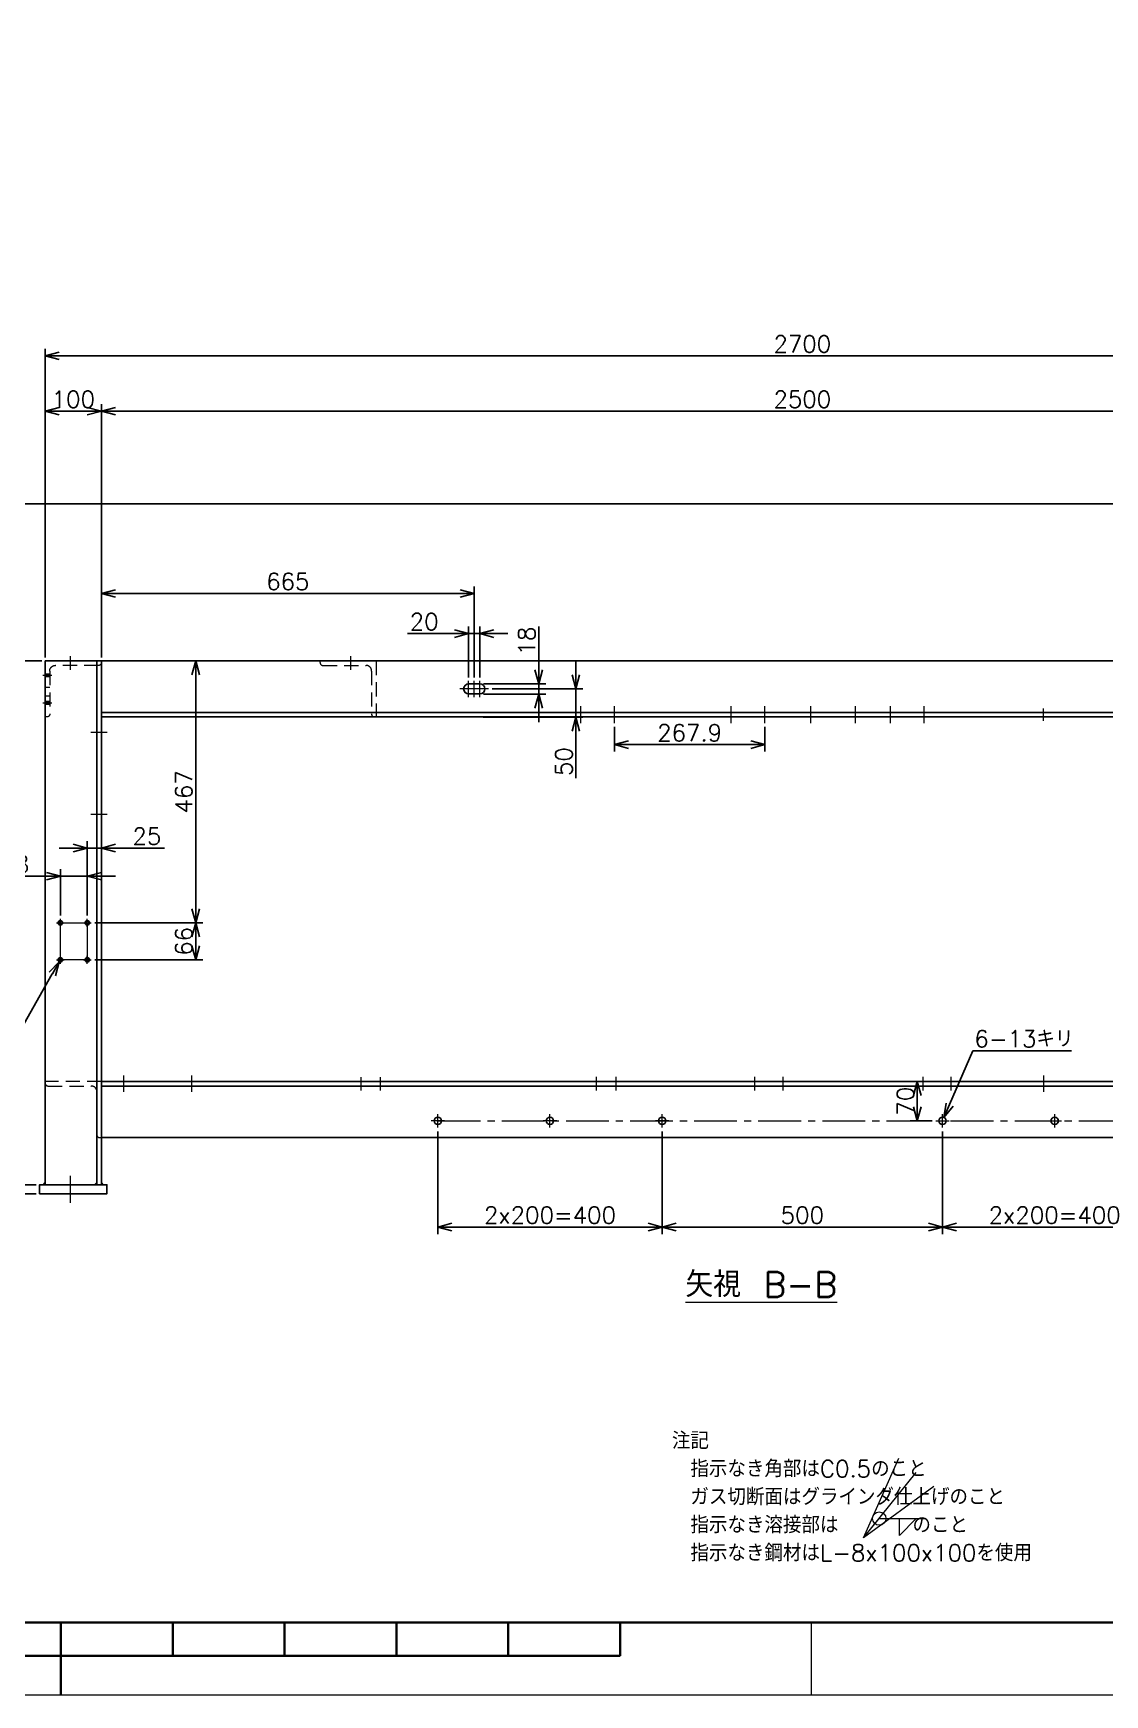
# Model space of a CAD drawing. Header units: millimetres. Extents: x 0 to 17034, y -48 to 5829.
# Drawn here: x 12973 to 14884, y 0 to 2963 of the extents above; entities that cross this region are included whole.
import ezdxf
from ezdxf.enums import TextEntityAlignment as Align

# ---------------------------------------------------------------- set-up
doc = ezdxf.new("R2010")
doc.units = ezdxf.units.MM
doc.header["$LTSCALE"] = 4
doc.header["$PDMODE"] = 99
doc.header["$PDSIZE"] = 1
doc.linetypes.add('CENTER2', pattern=[28.575, 19.05, -3.175, 3.175, -3.175])
doc.linetypes.add('HIDDEN', pattern=[9.525, 6.35, -3.175])
for name, color, linetype, lineweight in [('04_HIDDEN', 2, 'HIDDEN', 13), ('05_CENTER', 4, 'CENTER2', 13), ('07_TEXT', 3, 'Continuous', 13), ('08_DIM', 3, 'Continuous', 13), ('90_FRAME', 5, 'Continuous', 35)]:
    doc.layers.add(name, color=color, linetype=linetype, lineweight=lineweight)
doc.layers.add('10_DRAFT', color=8, linetype='Continuous', lineweight=0, plot=False)
doc.layers.add('91_BLANK', color=5, linetype='Continuous', lineweight=0, plot=False)
doc.styles.add('KSS_TXT', font='txt.shx', dxfattribs={"bigfont": 'extfont2.shx'})
doc.styles.get("Standard").update_dxf_attribs({"font": 'txt.shx', "bigfont": 'extfont2.shx'})
doc.dimstyles.new('KSS_DIM', dxfattribs={"dimscale": 10, "dimtxt": 3, "dimasz": 2.5, "dimexe": 1.25, "dimexo": 0.625, "dimtad": 1, "dimdsep": 46, "dimtxsty": 'KSS_TXT', "dimblk": 'OPEN30', "dimcen": 0, "dimazin": 2, "dimtfac": 0.75, "dimtmove": 0, "dimatfit": 3, "dimldrblk": 'OPEN30', "dimfxl": 1.25, "dimtolj": 1, "dimarcsym": 0})
doc.dimstyles.new('KSS_DIM$3', dxfattribs={"dimscale": 10, "dimtxt": 3, "dimasz": 2.5, "dimexe": 1.25, "dimexo": 0.625, "dimtad": 1, "dimtih": 1, "dimtoh": 1, "dimdsep": 46, "dimtxsty": 'KSS_TXT', "dimblk": 'OPEN30', "dimcen": 0, "dimazin": 2, "dimtfac": 0.75, "dimtofl": 0, "dimtmove": 0, "dimatfit": 3, "dimldrblk": 'OPEN30', "dimfxl": 1.25, "dimtolj": 1, "dimarcsym": 0})

# ---------------------------------------------------------------- blocks, each defined once
blk = doc.blocks.new('Weld-line')
blk.add_line((0, 0), (1, 0))
blk = doc.blocks.new('Weld10-s5')
blk.add_circle((0, 0), 2)
blk = doc.blocks.new('Weld10-a1')
for p, q in [((5, 0), (0, 5)), ((0, 5), (0, 0)), ((0, 0), (5, 0))]:
    blk.add_line(p, q)
at = {"width": 0.9}
blk.add_attdef('S', text='', height=2.8, dxfattribs=at).set_placement((-2, 1), align=Align.RIGHT)
blk.add_attdef('L', (8, 1), '', height=2.8, dxfattribs=at)
blk = doc.blocks.new('_Open30')
at = {"color": 0, "linetype": 'ByBlock', "lineweight": -2}
for p, q in [((-1, 0.268), (0, 0)), ((0, 0), (-1, -0.268)), ((0, 0), (-1, 0))]:
    blk.add_line(p, q, dxfattribs=at)
blk = doc.blocks.new('M8Tz_1')
at = {"color": 0}
for radius in [4, 3.25]:
    blk.add_circle((0, 0), radius, dxfattribs=at)
at = {"layer": '05_CENTER'}
for p, q in [((6.9, 0), (-6.9, 0)), ((0, -6.9), (0, 6.9))]:
    blk.add_line(p, q, dxfattribs=at)
blk = doc.blocks.new('A$C448B04A9_1')
at = {"color": 0}
for p, q in [((3, 100), (0, 100)), ((0, 0), (0, 100)), ((8, 18), (8, 95)), ((0, 0), (100, 0)), ((95, 8), (18, 8)), ((100, 3), (100, 0))]:
    blk.add_line(p, q, dxfattribs=at)
for centre, radius, start, end in [((3, 95), 5, 0, 90), ((18, 18), 10, 180, 270), ((95, 3), 5, 0, 90)]:
    blk.add_arc(centre, radius, start, end, dxfattribs=at)
blk = doc.blocks.new('*D140')
at = {"layer": '08_DIM', "color": 0, "lineweight": -2, "transparency": 16777216}
for p, q in [((15588.1, 2123.4), (12672.6, 2123.4)), ((12685.1, 2098.4), (12685.1, 1868.4)), ((12988.1, 1843.4), (12672.6, 1843.4))]:
    blk.add_line(p, q, dxfattribs=at)
at = {"layer": 'Defpoints', "color": 0, "transparency": 16777216}
for p in [(15594.4, 2123.4), (12685.1, 1843.4), (12994.4, 1843.4)]:
    blk.add_point(p, dxfattribs=at)
at = {"layer": '08_DIM', "color": 0, "lineweight": -2, "transparency": 16777216, "xscale": 25, "yscale": 25, "zscale": 25}
for p, rotation in [((12685.1, 2123.4), 90), ((12685.1, 1843.4), 270)]:
    blk.add_blockref('_Open30', p, dxfattribs=dict(at, rotation=rotation))
at = {"layer": '08_DIM', "color": 0, "transparency": 16777216, "insert": (12663.9, 1983.4), "char_height": 30, "attachment_point": 5, "rotation": 90, "style": 'KSS_TXT'}
blk.add_mtext('\\A1;280', dxfattribs=at)
blk = doc.blocks.new('*D143')
at = {"layer": '08_DIM', "color": 0, "lineweight": -2, "transparency": 16777216}
for p, q in [((13094.4, 1849.7), (13094.4, 2301.1)), ((15569.4, 2288.6), (13119.4, 2288.6)), ((15594.4, 2129.7), (15594.4, 2301.1))]:
    blk.add_line(p, q, dxfattribs=at)
at = {"layer": 'Defpoints', "color": 0, "transparency": 16777216}
for p in [(13094.4, 2288.6), (15594.4, 2123.4), (13094.4, 1843.4)]:
    blk.add_point(p, dxfattribs=at)
at = {"layer": '08_DIM', "color": 0, "lineweight": -2, "transparency": 16777216, "xscale": 25, "yscale": 25, "zscale": 25, "rotation": 180}
blk.add_blockref('_Open30', (13094.4, 2288.6), dxfattribs=at)
at = {"layer": '08_DIM', "color": 0, "lineweight": -2, "transparency": 16777216, "xscale": 25, "yscale": 25, "zscale": 25}
blk.add_blockref('_Open30', (15594.4, 2288.6), dxfattribs=at)
at = {"layer": '08_DIM', "color": 0, "transparency": 16777216, "insert": (14344.4, 2309.9), "char_height": 30, "attachment_point": 5, "style": 'KSS_TXT'}
blk.add_mtext('\\A1;2500', dxfattribs=at)
blk = doc.blocks.new('*D144')
at = {"layer": '08_DIM', "color": 0, "lineweight": -2, "transparency": 16777216}
for p, q in [((12994.4, 1849.7), (12994.4, 2399.8)), ((15694.4, 2119.7), (15694.4, 2399.8)), ((15669.4, 2387.3), (13019.4, 2387.3))]:
    blk.add_line(p, q, dxfattribs=at)
at = {"layer": 'Defpoints', "color": 0, "transparency": 16777216}
for p in [(12994.4, 2387.3), (15694.4, 2113.4), (12994.4, 1843.4)]:
    blk.add_point(p, dxfattribs=at)
at = {"layer": '08_DIM', "color": 0, "lineweight": -2, "transparency": 16777216, "xscale": 25, "yscale": 25, "zscale": 25, "rotation": 180}
blk.add_blockref('_Open30', (12994.4, 2387.3), dxfattribs=at)
at = {"layer": '08_DIM', "color": 0, "lineweight": -2, "transparency": 16777216, "xscale": 25, "yscale": 25, "zscale": 25}
blk.add_blockref('_Open30', (15694.4, 2387.3), dxfattribs=at)
at = {"layer": '08_DIM', "color": 0, "transparency": 16777216, "insert": (14344.4, 2408.5), "char_height": 30, "attachment_point": 5, "style": 'KSS_TXT'}
blk.add_mtext('\\A1;2700', dxfattribs=at)
blk = doc.blocks.new('*D145')
at = {"layer": '08_DIM', "color": 0, "lineweight": -2, "transparency": 16777216}
for p, q in [((12994.4, 1849.7), (12994.4, 2301.1)), ((13069.4, 2288.6), (13019.4, 2288.6)), ((13094.4, 1849.7), (13094.4, 2301.1))]:
    blk.add_line(p, q, dxfattribs=at)
at = {"layer": 'Defpoints', "color": 0, "transparency": 16777216}
for p in [(12994.4, 2288.6), (12994.4, 1843.4), (13094.4, 1843.4)]:
    blk.add_point(p, dxfattribs=at)
at = {"layer": '08_DIM', "color": 0, "lineweight": -2, "transparency": 16777216, "xscale": 25, "yscale": 25, "zscale": 25, "rotation": 180}
blk.add_blockref('_Open30', (12994.4, 2288.6), dxfattribs=at)
at = {"layer": '08_DIM', "color": 0, "lineweight": -2, "transparency": 16777216, "xscale": 25, "yscale": 25, "zscale": 25}
blk.add_blockref('_Open30', (13094.4, 2288.6), dxfattribs=at)
at = {"layer": '08_DIM', "color": 0, "transparency": 16777216, "insert": (13044.4, 2309.9), "char_height": 30, "attachment_point": 5, "style": 'KSS_TXT'}
blk.add_mtext('\\A1;100', dxfattribs=at)
blk = doc.blocks.new('*D146')
at = {"layer": '08_DIM', "color": 0, "lineweight": -2, "transparency": 16777216}
for p, q in [((12988.1, 1843.4), (12774, 1843.4)), ((12786.5, 1818.4), (12786.5, 934.4)), ((12978.1, 909.4), (12774, 909.4))]:
    blk.add_line(p, q, dxfattribs=at)
at = {"layer": 'Defpoints', "color": 0, "transparency": 16777216}
for p in [(12994.4, 1843.4), (12786.5, 909.4), (12984.4, 909.4)]:
    blk.add_point(p, dxfattribs=at)
at = {"layer": '08_DIM', "color": 0, "lineweight": -2, "transparency": 16777216, "xscale": 25, "yscale": 25, "zscale": 25}
for p, rotation in [((12786.5, 1843.4), 90), ((12786.5, 909.4), 270)]:
    blk.add_blockref('_Open30', p, dxfattribs=dict(at, rotation=rotation))
at = {"layer": '08_DIM', "color": 0, "transparency": 16777216, "insert": (12765.3, 1376.4), "char_height": 30, "attachment_point": 5, "rotation": 90, "style": 'KSS_TXT'}
blk.add_mtext('\\A1;934', dxfattribs=at)
blk = doc.blocks.new('*D147')
at = {"layer": '08_DIM', "color": 0, "lineweight": -2, "transparency": 16777216}
for p, q in [((12988.1, 1843.4), (12672.6, 1843.4)), ((12685.1, 1818.4), (12685.1, 918.4)), ((12978.1, 893.4), (12672.6, 893.4))]:
    blk.add_line(p, q, dxfattribs=at)
at = {"layer": 'Defpoints', "color": 0, "transparency": 16777216}
for p in [(12994.4, 1843.4), (12685.1, 893.4), (12984.4, 893.4)]:
    blk.add_point(p, dxfattribs=at)
at = {"layer": '08_DIM', "color": 0, "lineweight": -2, "transparency": 16777216, "xscale": 25, "yscale": 25, "zscale": 25}
for p, rotation in [((12685.1, 1843.4), 90), ((12685.1, 893.4), 270)]:
    blk.add_blockref('_Open30', p, dxfattribs=dict(at, rotation=rotation))
at = {"layer": '08_DIM', "color": 0, "transparency": 16777216, "insert": (12663.9, 1368.4), "char_height": 30, "attachment_point": 5, "rotation": 90, "style": 'KSS_TXT'}
blk.add_mtext('\\A1;950', dxfattribs=at)
blk = doc.blocks.new('*D148')
at = {"layer": '08_DIM', "color": 0, "lineweight": -2, "transparency": 16777216}
for p, q in [((12786.5, 934.4), (12786.5, 959.4)), ((12978.1, 909.4), (12774, 909.4)), ((12978.1, 893.4), (12774, 893.4)), ((12786.5, 909.4), (12786.5, 893.4)), ((12786.5, 868.4), (12786.5, 790.9))]:
    blk.add_line(p, q, dxfattribs=at)
at = {"layer": 'Defpoints', "color": 0, "transparency": 16777216}
for p in [(12786.5, 893.4), (12984.4, 909.4), (12984.4, 893.4)]:
    blk.add_point(p, dxfattribs=at)
at = {"layer": '08_DIM', "color": 0, "lineweight": -2, "transparency": 16777216, "xscale": 25, "yscale": 25, "zscale": 25}
for p, rotation in [((12786.5, 909.4), 270), ((12786.5, 893.4), 90)]:
    blk.add_blockref('_Open30', p, dxfattribs=dict(at, rotation=rotation))
at = {"layer": '08_DIM', "color": 0, "transparency": 16777216, "insert": (12765.3, 817.2), "char_height": 30, "attachment_point": 5, "rotation": 90, "style": 'KSS_TXT'}
blk.add_mtext('\\A1;16', dxfattribs=at)
blk = doc.blocks.new('*D149')
at = {"layer": '08_DIM', "color": 0, "lineweight": -2, "transparency": 16777216}
for p, q in [((13069.4, 1389.6), (13069.4, 1522.2)), ((13094.4, 1389.6), (13094.4, 1522.2)), ((13044.4, 1509.7), (13019.4, 1509.7)), ((13069.4, 1509.7), (13094.4, 1509.7)), ((13119.4, 1509.7), (13206.9, 1509.7))]:
    blk.add_line(p, q, dxfattribs=at)
at = {"layer": 'Defpoints', "color": 0, "transparency": 16777216}
for p in [(13094.4, 1509.7), (13069.4, 1383.4), (13094.4, 1383.4)]:
    blk.add_point(p, dxfattribs=at)
at = {"layer": '08_DIM', "color": 0, "lineweight": -2, "transparency": 16777216, "xscale": 25, "yscale": 25, "zscale": 25}
blk.add_blockref('_Open30', (13069.4, 1509.7), dxfattribs=at)
at = {"layer": '08_DIM', "color": 0, "lineweight": -2, "transparency": 16777216, "xscale": 25, "yscale": 25, "zscale": 25, "rotation": 180}
blk.add_blockref('_Open30', (13094.4, 1509.7), dxfattribs=at)
at = {"layer": '08_DIM', "color": 0, "transparency": 16777216, "insert": (13175.6, 1530.9), "char_height": 30, "attachment_point": 5, "style": 'KSS_TXT'}
blk.add_mtext('\\A1;25', dxfattribs=at)
blk = doc.blocks.new('*D150')
at = {"layer": '08_DIM', "color": 0, "lineweight": -2, "transparency": 16777216}
for p, q in [((12996.4, 1459.7), (12908.9, 1459.7)), ((13021.4, 1389.6), (13021.4, 1472.2)), ((13069.4, 1459.7), (13021.4, 1459.7)), ((13069.4, 1389.6), (13069.4, 1472.2)), ((13094.4, 1459.7), (13119.4, 1459.7))]:
    blk.add_line(p, q, dxfattribs=at)
at = {"layer": 'Defpoints', "color": 0, "transparency": 16777216}
for p in [(13021.4, 1459.7), (13021.4, 1383.4), (13069.4, 1383.4)]:
    blk.add_point(p, dxfattribs=at)
at = {"layer": '08_DIM', "color": 0, "lineweight": -2, "transparency": 16777216, "xscale": 25, "yscale": 25, "zscale": 25}
blk.add_blockref('_Open30', (13021.4, 1459.7), dxfattribs=at)
at = {"layer": '08_DIM', "color": 0, "lineweight": -2, "transparency": 16777216, "xscale": 25, "yscale": 25, "zscale": 25, "rotation": 180}
blk.add_blockref('_Open30', (13069.4, 1459.7), dxfattribs=at)
at = {"layer": '08_DIM', "color": 0, "transparency": 16777216, "insert": (12940.1, 1481), "char_height": 30, "attachment_point": 5, "style": 'KSS_TXT'}
blk.add_mtext('\\A1;48', dxfattribs=at)
blk = doc.blocks.new('*D151')
at = {"layer": '08_DIM', "color": 0, "lineweight": -2, "transparency": 16777216}
for p, q in [((13082.6, 1376.4), (13275.1, 1376.4)), ((13262.6, 1351.4), (13262.6, 1335.4)), ((13082.6, 1310.4), (13275.1, 1310.4))]:
    blk.add_line(p, q, dxfattribs=at)
at = {"layer": 'Defpoints', "color": 0, "transparency": 16777216}
for p in [(13076.3, 1376.4), (13076.3, 1310.4), (13262.6, 1310.4)]:
    blk.add_point(p, dxfattribs=at)
at = {"layer": '08_DIM', "color": 0, "lineweight": -2, "transparency": 16777216, "xscale": 25, "yscale": 25, "zscale": 25}
for p, rotation in [((13262.6, 1376.4), 90), ((13262.6, 1310.4), 270)]:
    blk.add_blockref('_Open30', p, dxfattribs=dict(at, rotation=rotation))
at = {"layer": '08_DIM', "color": 0, "transparency": 16777216, "insert": (13241.4, 1343.4), "char_height": 30, "attachment_point": 5, "rotation": 90, "style": 'KSS_TXT'}
blk.add_mtext('\\A1;66', dxfattribs=at)
blk = doc.blocks.new('*D152')
at = {"layer": '08_DIM', "color": 0, "lineweight": -2, "transparency": 16777216}
for p, q in [((13100.6, 1843.4), (13275.1, 1843.4)), ((13262.6, 1401.4), (13262.6, 1818.4)), ((13082.6, 1376.4), (13275.1, 1376.4))]:
    blk.add_line(p, q, dxfattribs=at)
at = {"layer": 'Defpoints', "color": 0, "transparency": 16777216}
for p in [(13094.4, 1843.4), (13262.6, 1843.4), (13076.3, 1376.4)]:
    blk.add_point(p, dxfattribs=at)
at = {"layer": '08_DIM', "color": 0, "lineweight": -2, "transparency": 16777216, "xscale": 25, "yscale": 25, "zscale": 25}
for p, rotation in [((13262.6, 1843.4), 90), ((13262.6, 1376.4), 270)]:
    blk.add_blockref('_Open30', p, dxfattribs=dict(at, rotation=rotation))
at = {"layer": '08_DIM', "color": 0, "transparency": 16777216, "insert": (13241.4, 1609.9), "char_height": 30, "attachment_point": 5, "rotation": 90, "style": 'KSS_TXT'}
blk.add_mtext('\\A1;467', dxfattribs=at)
blk = doc.blocks.new('*D153')
at = {"layer": '08_DIM', "color": 0, "lineweight": -2, "transparency": 16777216}
for p, q in [((12956.3, 1196), (13007, 1285.2)), ((12840.1, 1196), (12956.3, 1196))]:
    blk.add_line(p, q, dxfattribs=at)
at = {"layer": 'Defpoints', "color": 0, "transparency": 16777216}
for p in [(13019.4, 1307), (13023.4, 1313.9)]:
    blk.add_point(p, dxfattribs=at)
at = {"layer": '08_DIM', "color": 0, "lineweight": -2, "transparency": 16777216, "xscale": 25, "yscale": 25, "zscale": 25, "rotation": 60.37559558831968}
blk.add_blockref('_Open30', (13019.4, 1307), dxfattribs=at)
at = {"layer": '08_DIM', "color": 0, "transparency": 16777216, "insert": (12895.1, 1217.2), "char_height": 30, "attachment_point": 5, "style": 'KSS_TXT'}
blk.add_mtext('\\A1;4-M8', dxfattribs=at)
blk = doc.blocks.new('*D162')
at = {"layer": '08_DIM', "color": 0, "lineweight": -2, "transparency": 16777216}
for p, q in [((13749.4, 1814.1), (13749.4, 1904.6)), ((13769.4, 1814.1), (13769.4, 1904.6)), ((13724.4, 1892.1), (13640.6, 1892.1)), ((13769.4, 1892.1), (13749.4, 1892.1)), ((13794.4, 1892.1), (13819.4, 1892.1))]:
    blk.add_line(p, q, dxfattribs=at)
at = {"layer": 'Defpoints', "color": 0, "transparency": 16777216}
for p in [(13749.4, 1892.1), (13749.4, 1807.8), (13769.4, 1807.8)]:
    blk.add_point(p, dxfattribs=at)
at = {"layer": '08_DIM', "color": 0, "lineweight": -2, "transparency": 16777216, "xscale": 25, "yscale": 25, "zscale": 25}
blk.add_blockref('_Open30', (13749.4, 1892.1), dxfattribs=at)
at = {"layer": '08_DIM', "color": 0, "lineweight": -2, "transparency": 16777216, "xscale": 25, "yscale": 25, "zscale": 25, "rotation": 180}
blk.add_blockref('_Open30', (13769.4, 1892.1), dxfattribs=at)
at = {"layer": '08_DIM', "color": 0, "transparency": 16777216, "insert": (13670, 1913.3), "char_height": 30, "attachment_point": 5, "style": 'KSS_TXT'}
blk.add_mtext('\\A1;20', dxfattribs=at)
blk = doc.blocks.new('*D163')
at = {"layer": '08_DIM', "color": 0, "lineweight": -2, "transparency": 16777216}
for p, q in [((13940.5, 1818.4), (13940.5, 1843.4)), ((13791.2, 1793.4), (13953, 1793.4)), ((13940.5, 1793.4), (13940.5, 1743.4)), ((13775, 1743.4), (13953, 1743.4)), ((13940.5, 1718.4), (13940.5, 1634.5))]:
    blk.add_line(p, q, dxfattribs=at)
at = {"layer": 'Defpoints', "color": 0, "transparency": 16777216}
for p in [(13785, 1793.4), (13768.7, 1743.4), (13940.5, 1743.4)]:
    blk.add_point(p, dxfattribs=at)
at = {"layer": '08_DIM', "color": 0, "lineweight": -2, "transparency": 16777216, "xscale": 25, "yscale": 25, "zscale": 25}
for p, rotation in [((13940.5, 1793.4), 270), ((13940.5, 1743.4), 90)]:
    blk.add_blockref('_Open30', p, dxfattribs=dict(at, rotation=rotation))
at = {"layer": '08_DIM', "color": 0, "transparency": 16777216, "insert": (13919.3, 1663.9), "char_height": 30, "attachment_point": 5, "rotation": 90, "style": 'KSS_TXT'}
blk.add_mtext('\\A1;50', dxfattribs=at)
blk = doc.blocks.new('*D164')
at = {"layer": '08_DIM', "color": 0, "lineweight": -2, "transparency": 16777216}
for p, q in [((13874.3, 1827.4), (13874.3, 1904.9)), ((13775.6, 1802.4), (13886.8, 1802.4)), ((13775.6, 1784.4), (13886.8, 1784.4)), ((13874.3, 1784.4), (13874.3, 1802.4)), ((13874.3, 1759.4), (13874.3, 1734.4))]:
    blk.add_line(p, q, dxfattribs=at)
at = {"layer": 'Defpoints', "color": 0, "transparency": 16777216}
for p in [(13769.4, 1802.4), (13769.4, 1784.4), (13874.3, 1802.4)]:
    blk.add_point(p, dxfattribs=at)
at = {"layer": '08_DIM', "color": 0, "lineweight": -2, "transparency": 16777216, "xscale": 25, "yscale": 25, "zscale": 25}
for p, rotation in [((13874.3, 1802.4), 270), ((13874.3, 1784.4), 90)]:
    blk.add_blockref('_Open30', p, dxfattribs=dict(at, rotation=rotation))
at = {"layer": '08_DIM', "color": 0, "transparency": 16777216, "insert": (13853.1, 1878.7), "char_height": 30, "attachment_point": 5, "rotation": 90, "style": 'KSS_TXT'}
blk.add_mtext('\\A1;18', dxfattribs=at)
blk = doc.blocks.new('*D165')
at = {"layer": '08_DIM', "color": 0, "lineweight": -2, "transparency": 16777216}
for p, q in [((13094.4, 1849.7), (13094.4, 1976.2)), ((13734.4, 1963.7), (13119.4, 1963.7)), ((13759.4, 1814.1), (13759.4, 1976.2))]:
    blk.add_line(p, q, dxfattribs=at)
at = {"layer": 'Defpoints', "color": 0, "transparency": 16777216}
for p in [(13094.4, 1963.7), (13094.4, 1843.4), (13759.4, 1807.8)]:
    blk.add_point(p, dxfattribs=at)
at = {"layer": '08_DIM', "color": 0, "lineweight": -2, "transparency": 16777216, "xscale": 25, "yscale": 25, "zscale": 25, "rotation": 180}
blk.add_blockref('_Open30', (13094.4, 1963.7), dxfattribs=at)
at = {"layer": '08_DIM', "color": 0, "lineweight": -2, "transparency": 16777216, "xscale": 25, "yscale": 25, "zscale": 25}
blk.add_blockref('_Open30', (13759.4, 1963.7), dxfattribs=at)
at = {"layer": '08_DIM', "color": 0, "transparency": 16777216, "insert": (13426.9, 1985), "char_height": 30, "attachment_point": 5, "style": 'KSS_TXT'}
blk.add_mtext('\\A1;665', dxfattribs=at)
blk = doc.blocks.new('*D166')
at = {"layer": '10_DRAFT', "color": 0, "lineweight": -2, "transparency": 16777216}
for p, q in [((14009.5, 1725.9), (14009.5, 1681.6)), ((14277.4, 1725.9), (14277.4, 1681.6)), ((14034.5, 1694.1), (14252.4, 1694.1))]:
    blk.add_line(p, q, dxfattribs=at)
at = {"layer": 'Defpoints', "color": 0, "transparency": 16777216}
for p in [(14009.5, 1732.2), (14277.4, 1732.2), (14277.4, 1694.1)]:
    blk.add_point(p, dxfattribs=at)
at = {"layer": '10_DRAFT', "color": 0, "lineweight": -2, "transparency": 16777216, "xscale": 25, "yscale": 25, "zscale": 25, "rotation": 180}
blk.add_blockref('_Open30', (14009.5, 1694.1), dxfattribs=at)
at = {"layer": '10_DRAFT', "color": 0, "lineweight": -2, "transparency": 16777216, "xscale": 25, "yscale": 25, "zscale": 25}
blk.add_blockref('_Open30', (14277.4, 1694.1), dxfattribs=at)
at = {"layer": '10_DRAFT', "color": 0, "transparency": 16777216, "insert": (14143.4, 1715.3), "char_height": 30, "attachment_point": 5, "style": 'KSS_TXT'}
blk.add_mtext('\\A1;267.9', dxfattribs=at)
blk = doc.blocks.new('A$C448B04A9_1_1_1')
at = {"color": 0}
for p, q in [((3, 100), (0, 100)), ((0, 0), (0, 100)), ((8, 18), (8, 95)), ((0, 0), (100, 0)), ((95, 8), (18, 8)), ((100, 3), (100, 0))]:
    blk.add_line(p, q, dxfattribs=at)
for centre, radius, start, end in [((3, 95), 5, 0, 90), ((18, 18), 10, 180, 270), ((95, 3), 5, 0, 90)]:
    blk.add_arc(centre, radius, start, end, dxfattribs=at)
blk = doc.blocks.new('*D188')
at = {"layer": '08_DIM', "color": 0, "lineweight": -2, "transparency": 16777216}
for p, q in [((14557.5, 1093.4), (14536.9, 1093.4)), ((14549.4, 1048.4), (14549.4, 1068.4)), ((14576.1, 1023.4), (14536.9, 1023.4))]:
    blk.add_line(p, q, dxfattribs=at)
at = {"layer": 'Defpoints', "color": 0, "transparency": 16777216}
for p in [(14549.4, 1093.4), (14563.7, 1093.4), (14582.4, 1023.4)]:
    blk.add_point(p, dxfattribs=at)
at = {"layer": '08_DIM', "color": 0, "lineweight": -2, "transparency": 16777216, "xscale": 25, "yscale": 25, "zscale": 25}
for p, rotation in [((14549.4, 1093.4), 90), ((14549.4, 1023.4), 270)]:
    blk.add_blockref('_Open30', p, dxfattribs=dict(at, rotation=rotation))
at = {"layer": '08_DIM', "color": 0, "transparency": 16777216, "insert": (14528.2, 1058.4), "char_height": 30, "attachment_point": 5, "rotation": 90, "style": 'KSS_TXT'}
blk.add_mtext('\\A1;70', dxfattribs=at)
blk = doc.blocks.new('*D189')
at = {"layer": '08_DIM', "color": 0, "lineweight": -2, "transparency": 16777216}
for p, q in [((13694.4, 1004.3), (13694.4, 821.4)), ((14094.4, 1004.3), (14094.4, 821.4)), ((13719.4, 833.9), (14069.4, 833.9))]:
    blk.add_line(p, q, dxfattribs=at)
at = {"layer": 'Defpoints', "color": 0, "transparency": 16777216}
for p in [(13694.4, 1010.5), (14094.4, 1010.5), (14094.4, 833.9)]:
    blk.add_point(p, dxfattribs=at)
at = {"layer": '08_DIM', "color": 0, "lineweight": -2, "transparency": 16777216, "xscale": 25, "yscale": 25, "zscale": 25, "rotation": 180}
blk.add_blockref('_Open30', (13694.4, 833.9), dxfattribs=at)
at = {"layer": '08_DIM', "color": 0, "lineweight": -2, "transparency": 16777216, "xscale": 25, "yscale": 25, "zscale": 25}
blk.add_blockref('_Open30', (14094.4, 833.9), dxfattribs=at)
at = {"layer": '08_DIM', "color": 0, "transparency": 16777216, "insert": (13894.4, 855.1), "char_height": 30, "attachment_point": 5, "style": 'KSS_TXT'}
blk.add_mtext('\\A1;2x200=400', dxfattribs=at)
blk = doc.blocks.new('*D190')
at = {"layer": '08_DIM', "color": 0, "lineweight": -2, "transparency": 16777216}
for p, q in [((14094.4, 1004.3), (14094.4, 821.4)), ((14594.4, 1004.3), (14594.4, 821.4)), ((14119.4, 833.9), (14569.4, 833.9))]:
    blk.add_line(p, q, dxfattribs=at)
at = {"layer": 'Defpoints', "color": 0, "transparency": 16777216}
for p in [(14094.4, 1010.5), (14594.4, 1010.5), (14594.4, 833.9)]:
    blk.add_point(p, dxfattribs=at)
at = {"layer": '08_DIM', "color": 0, "lineweight": -2, "transparency": 16777216, "xscale": 25, "yscale": 25, "zscale": 25, "rotation": 180}
blk.add_blockref('_Open30', (14094.4, 833.9), dxfattribs=at)
at = {"layer": '08_DIM', "color": 0, "lineweight": -2, "transparency": 16777216, "xscale": 25, "yscale": 25, "zscale": 25}
blk.add_blockref('_Open30', (14594.4, 833.9), dxfattribs=at)
at = {"layer": '08_DIM', "color": 0, "transparency": 16777216, "insert": (14344.4, 855.1), "char_height": 30, "attachment_point": 5, "style": 'KSS_TXT'}
blk.add_mtext('\\A1;500', dxfattribs=at)
blk = doc.blocks.new('*D191')
at = {"layer": '08_DIM', "color": 0, "lineweight": -2, "transparency": 16777216}
for p, q in [((14594.4, 1004.3), (14594.4, 821.4)), ((14994.4, 1004.3), (14994.4, 821.4)), ((14619.4, 833.9), (14969.4, 833.9))]:
    blk.add_line(p, q, dxfattribs=at)
at = {"layer": 'Defpoints', "color": 0, "transparency": 16777216}
for p in [(14594.4, 1010.5), (14994.4, 1010.5), (14994.4, 833.9)]:
    blk.add_point(p, dxfattribs=at)
at = {"layer": '08_DIM', "color": 0, "lineweight": -2, "transparency": 16777216, "xscale": 25, "yscale": 25, "zscale": 25, "rotation": 180}
blk.add_blockref('_Open30', (14594.4, 833.9), dxfattribs=at)
at = {"layer": '08_DIM', "color": 0, "lineweight": -2, "transparency": 16777216, "xscale": 25, "yscale": 25, "zscale": 25}
blk.add_blockref('_Open30', (14994.4, 833.9), dxfattribs=at)
at = {"layer": '08_DIM', "color": 0, "transparency": 16777216, "insert": (14794.4, 855.1), "char_height": 30, "attachment_point": 5, "style": 'KSS_TXT'}
blk.add_mtext('\\A1;2x200=400', dxfattribs=at)
blk = doc.blocks.new('*D192')
at = {"layer": '08_DIM', "color": 0, "lineweight": -2, "transparency": 16777216}
for p, q in [((14648.7, 1148.3), (14606.9, 1052.3)), ((14824.1, 1148.3), (14648.7, 1148.3))]:
    blk.add_line(p, q, dxfattribs=at)
at = {"layer": 'Defpoints', "color": 0, "transparency": 16777216}
for p in [(14591.8, 1017.5), (14597, 1029.4)]:
    blk.add_point(p, dxfattribs=at)
at = {"layer": '08_DIM', "color": 0, "lineweight": -2, "transparency": 16777216, "xscale": 25, "yscale": 25, "zscale": 25, "rotation": 246.5067509519402}
blk.add_blockref('_Open30', (14597, 1029.4), dxfattribs=at)
at = {"layer": '08_DIM', "color": 0, "transparency": 16777216, "insert": (14739.5, 1169.6), "char_height": 30, "attachment_point": 5, "style": 'KSS_TXT'}
blk.add_mtext('\\A1;6-13キリ', dxfattribs=at)
blk = doc.blocks.new('Jis_w20130906110600')
blk.add_blockref('Weld10-s5', (0, 0))
at = {"xscale": -1, "rotation": 180}
blk.add_blockref('Weld10-a1', (6, 0), dxfattribs=at)
at = {"layer": '08_DIM', "xscale": 14, "yscale": 14, "zscale": 14}
blk.add_blockref('Weld-line', (0, 0), dxfattribs=at)
at = {"style": 'KSS_TXT', "flags": 1}
blk.add_attdef('JISINFO', (0, 0), '', height=3, dxfattribs=at)
at = {"layer": '08_DIM'}
blk.add_leader([(-4.63, -5.77), (0, 0)], dimstyle='KSS_DIM', dxfattribs=at)

msp = doc.modelspace()

# ---------------------------------------------------------------- linework, layer by layer
at = {"color": 0}
for p, q in [((13086.383, 1843.428), (13086.383, 909.428)), ((15594.383, 1751.428), (13094.383, 1751.428)), ((15594.383, 1085.428), (13094.383, 1085.428))]:
    msp.add_line(p, q, dxfattribs=at)
for points in [[(13094.383, 1843.428), (12994.383, 1843.428), (12994.383, 909.428), (13094.383, 909.428)], [(15594.383, 1843.428), (13094.383, 1843.428), (13094.383, 1743.428), (15594.383, 1743.428)], [(15594.383, 1093.428), (13094.383, 1093.428), (13094.383, 993.428), (15594.383, 993.428)], [(12984.383, 893.428), (13104.383, 893.428), (13104.383, 909.428), (12984.383, 909.428)]]:
    msp.add_lwpolyline(points, close=True, dxfattribs=at)
msp.add_lwpolyline([(13749.383, 1784.428), (13769.383, 1784.428, 1), (13769.383, 1802.428), (13749.383, 1802.428, 1)], format="xyb", close=True, dxfattribs=at)
for centre in [(13694.383, 1023.428), (13894.383, 1023.428), (14094.383, 1023.428), (14594.383, 1023.428), (14794.383, 1023.428)]:
    msp.add_circle(centre, 6.5, dxfattribs=at)
at = {"layer": '04_HIDDEN'}
for p, q in [((12994.383, 1820.428), (13002.383, 1820.428)), ((12994.383, 1819.928), (13002.383, 1819.928)), ((12994.383, 1815.928), (13002.383, 1815.928)), ((12994.383, 1815.428), (13002.383, 1815.428)), ((12994.383, 1796.428), (13002.383, 1796.428)), ((12994.383, 1771.428), (13002.383, 1771.428)), ((12994.383, 1770.928), (13002.383, 1770.928)), ((12994.383, 1766.928), (13002.383, 1766.928)), ((12994.383, 1766.428), (13002.383, 1766.428)), ((12994.383, 1766.428), (13002.383, 1766.428))]:
    msp.add_line(p, q, dxfattribs=at)
at = {"layer": '05_CENTER'}
for p, q in [((13039.383, 1827.213), (13039.383, 1851.664)), ((13539.383, 1827.213), (13539.383, 1851.664)), ((12990.307, 1817.928), (13006.35, 1817.928)), ((13749.383, 1779.049), (13749.383, 1807.808)), ((13759.383, 1779.049), (13759.383, 1807.808)), ((13769.383, 1779.049), (13769.383, 1807.808)), ((13784.972, 1793.428), (13733.794, 1793.428)), ((12990.307, 1768.928), (13006.35, 1768.928)), ((13949.483, 1732.151), (13949.483, 1762.55)), ((14009.483, 1732.151), (14009.483, 1762.55)), ((14217.383, 1732.151), (14217.383, 1762.55)), ((14277.383, 1732.151), (14277.383, 1762.55)), ((14359.383, 1732.151), (14359.383, 1762.55)), ((14439.383, 1732.151), (14439.383, 1762.55)), ((14501.383, 1732.151), (14501.383, 1762.55)), ((14561.383, 1732.151), (14561.383, 1762.55)), ((14774.383, 1736.38), (14774.383, 1758.469)), ((13075.421, 1716.428), (13105.036, 1716.428)), ((13075.421, 1570.428), (13105.036, 1570.428)), ((13133.883, 1104.39), (13133.883, 1074.775)), ((13254.883, 1104.39), (13254.883, 1074.775)), ((13556.881, 1101.492), (13556.881, 1077.299)), ((13591.881, 1101.494), (13591.881, 1077.301)), ((13976.881, 1101.522), (13976.881, 1077.329)), ((14011.881, 1101.524), (14011.881, 1077.331)), ((14259.382, 1101.525), (14259.382, 1077.332)), ((14309.382, 1101.525), (14309.382, 1077.332)), ((14559.382, 1101.525), (14559.382, 1077.332)), ((14609.382, 1101.525), (14609.382, 1077.332)), ((14774.383, 1104.39), (14774.383, 1074.775)), ((13706.415, 1023.428), (13682.35, 1023.428)), ((13694.383, 1011.396), (13694.383, 1035.461)), ((13694.383, 1023.428), (14994.383, 1023.428)), ((13906.415, 1023.428), (13882.35, 1023.428)), ((13894.383, 1011.396), (13894.383, 1035.461)), ((14106.415, 1023.428), (14082.35, 1023.428)), ((14094.383, 1011.396), (14094.383, 1035.461)), ((14582.35, 1023.428), (14606.415, 1023.428)), ((14594.383, 1011.396), (14594.383, 1035.461)), ((14782.35, 1023.428), (14806.415, 1023.428)), ((14794.383, 1011.396), (14794.383, 1035.461)), ((13039.383, 877.373), (13039.383, 925.022))]:
    msp.add_line(p, q, dxfattribs=at)
msp.add_lwpolyline([(13021.383, 1376.428), (13069.383, 1376.428), (13069.383, 1310.428), (13021.383, 1310.428)], close=True, dxfattribs=at)
at = {"layer": '08_DIM'}
for points in [[(12994.383, 909.428), (12990.383, 909.428), (12994.383, 913.428), (12994.383, 913.428)], [(13086.383, 909.428), (13082.383, 909.428), (13086.383, 913.428), (13086.383, 913.428)], [(13094.383, 909.428), (13098.383, 909.428), (13094.383, 913.428), (13094.383, 913.428)]]:
    msp.add_lwpolyline(points, close=True, dxfattribs=at)
at = {"layer": '10_DRAFT'}
msp.add_line((12994.383, 1781.428), (13002.383, 1781.428), dxfattribs=at)
at = {"layer": '90_FRAME'}
for p, q in [((13022.338, 0), (13022.338, 129.04)), ((13221.752, 69.215), (13221.752, 129.04)), ((13421.167, 69.215), (13421.167, 129.04)), ((13620.581, 69.215), (13620.581, 129.04)), ((13819.995, 69.215), (13819.995, 129.04)), ((14019.409, 69.215), (14019.409, 129.04)), ((12025.267, 69.215), (14019.409, 69.215))]:
    msp.add_line(p, q, dxfattribs=at)
at = {"layer": '90_FRAME', "color": 4, "lineweight": 13}
msp.add_line((14361.006, 0), (14361.006, 129.04), dxfattribs=at)
at = {"layer": '90_FRAME'}
msp.add_lwpolyline([(9140.373, 129.04), (16904.303, 129.04), (16904.303, 5679.579), (9140.373, 5679.579)], close=True, dxfattribs=at)
at = {"layer": '91_BLANK'}
msp.add_lwpolyline([(8751.914, 0), (17033.922, 0), (17033.922, 5829.198), (8751.914, 5829.198)], close=True, dxfattribs=at)

# ---------------------------------------------------------------- block references
at = {"extrusion": (0, 0, -1), "zscale": -1}
for p in [(-13021.383, 1376.428), (-13069.383, 1376.428), (-13021.383, 1310.428), (-13069.383, 1310.428)]:
    msp.add_blockref('M8Tz_1', p, dxfattribs=at)
at = {"layer": '04_HIDDEN', "extrusion": (0, 0, -1), "zscale": -1, "rotation": 180}
msp.add_blockref('A$C448B04A9_1', (-12994.383, 1843.428), dxfattribs=at)
at = {"layer": '04_HIDDEN', "rotation": 180}
for name, p in [('A$C448B04A9_1_1_1', (13584.383, 1843.428)), ('A$C448B04A9_1', (13094.383, 1093.428))]:
    msp.add_blockref(name, p, dxfattribs=at)
at = {"layer": '08_DIM', "xscale": 6, "yscale": 6, "zscale": 6}
msp.add_blockref('Jis_w20130906110600', (14481.493, 314.219), dxfattribs=at)

# ---------------------------------------------------------------- texts
at = {"layer": '07_TEXT', "ltscale": 2, "insert": (14111.808, 468.039), "char_height": 30, "attachment_point": 1}
msp.add_mtext_dynamic_manual_height_columns('注記\\P\u3000指示なき角部はC0.5のこと\\P\u3000ガス切断面はグラインダ仕上げのこと\\P\u3000指示なき溶接部は\u3000\u3000\u3000\u3000のこと\\P\u3000指示なき鋼材はL-8x100x100を使用', width=697.97445, gutter_width=15, heights=[0], dxfattribs=at)
at = {"layer": '08_DIM', "style": 'KSS_TXT'}
msp.add_text('%%u矢視 B-B', height=45, dxfattribs=at).set_placement((14135.995, 709.082))

# ---------------------------------------------------------------- dimensions: what is measured, and where the dimension line sits
at = {"layer": '08_DIM'}
for base, p1, p2, angle, picture, middle in [((12994.383, 2387.265), (15694.383, 2113.428), (12994.383, 1843.428), 180, '*D144', (14344.383, 2408.515)), ((12994.383, 2288.65), (13094.383, 1843.428), (12994.383, 1843.428), 180, '*D145', (13044.383, 2309.9)), ((13094.383, 2288.65), (15594.383, 2123.428), (13094.383, 1843.428), 180, '*D143', (14344.383, 2309.921)), ((12685.143, 1843.428), (15594.383, 2123.428), (12994.383, 1843.428), 90, '*D140', (12663.893, 1983.428)), ((13094.383, 1963.732), (13759.383, 1807.808), (13094.383, 1843.428), 180, '*D165', (13426.883, 1985.002)), ((13749.383, 1892.066), (13769.383, 1807.808), (13749.383, 1807.808), 180, '*D162', (13670.008, 1913.316)), ((13874.348, 1802.428), (13769.383, 1784.428), (13769.383, 1802.428), 90, '*D164', (13853.098, 1878.678)), ((12685.143, 893.428), (12994.383, 1843.428), (12984.383, 893.428), 90, '*D147', (12663.872, 1368.428)), ((12786.528, 909.428), (12994.383, 1843.428), (12984.383, 909.428), 90, '*D146', (12765.278, 1376.428)), ((13940.549, 1743.428), (13784.972, 1793.428), (13768.724, 1743.428), 90, '*D163', (13919.278, 1663.949)), ((12786.528, 893.428), (12984.383, 909.428), (12984.383, 893.428), 90, '*D148', (12765.278, 817.178))]:
    dim = msp.add_linear_dim(base=base, p1=p1, p2=p2, angle=angle, dimstyle='KSS_DIM', override={"dimarcsym": 1}, dxfattribs=at)
    dim.commit()
    dim.dimension.update_dxf_attribs({"geometry": picture, "text_midpoint": middle})
for base, p1, p2, angle, picture, middle in [((13262.611, 1843.428), (13076.306, 1376.428), (13094.383, 1843.428), 90, '*D152', (13241.361, 1609.928)), ((13094.383, 1509.671), (13069.383, 1383.352), (13094.383, 1383.352), 180, '*D149', (13175.633, 1530.942)), ((13021.383, 1459.707), (13069.383, 1383.352), (13021.383, 1383.352), 180, '*D150', (12940.133, 1480.957)), ((13262.611, 1310.428), (13076.306, 1376.428), (13076.306, 1310.428), 90, '*D151', (13241.361, 1343.428))]:
    dim = msp.add_linear_dim(base=base, p1=p1, p2=p2, angle=angle, dimstyle='KSS_DIM', dxfattribs=at)
    dim.commit()
    dim.dimension.update_dxf_attribs({"geometry": picture, "text_midpoint": middle})
dim = msp.add_diameter_dim_2p(p1=(13023.36, 1313.906), p2=(13019.405, 1306.951), text='4-M<>', dimstyle='KSS_DIM$3', override={"dimpost": '<>', "dimtix": 1}, dxfattribs=at)
dim.commit()
dim.dimension.update_dxf_attribs({"geometry": '*D153', "text_midpoint": (12895.06, 1195.993), "dimtype": 163})
at = {"layer": '08_DIM', "color": 1}
dim = msp.add_diameter_dim_2p(p1=(14591.791, 1017.467), p2=(14596.974, 1029.39), text='6-13キリ', dimstyle='KSS_DIM$3', override={"dimpost": '%%C<>', "dimtxsty": 'KSS_TXT', "dimtfill": 0, "dimtfillclr": 0}, dxfattribs=at)
dim.commit()
dim.dimension.update_dxf_attribs({"geometry": '*D192', "text_midpoint": (14739.533, 1148.342), "dimtype": 163})
dim = msp.add_linear_dim(base=(14549.404, 1093.428), p1=(14582.35, 1023.428), p2=(14563.73, 1093.428), angle=90, dimstyle='KSS_DIM', override={"dimarcsym": 1}, dxfattribs=at)
dim.commit()
dim.dimension.update_dxf_attribs({"geometry": '*D188', "text_midpoint": (14528.154, 1058.428)})
for base, p1, p2, picture, middle in [((14094.383, 833.86), (13694.383, 1010.518), (14094.383, 1010.518), '*D189', (13894.383, 855.11)), ((14994.383, 833.86), (14594.383, 1010.518), (14994.383, 1010.518), '*D191', (14794.383, 855.11))]:
    dim = msp.add_linear_dim(base=base, p1=p1, p2=p2, text='2x200=<>', dimstyle='KSS_DIM', dxfattribs=at)
    dim.commit()
    dim.dimension.update_dxf_attribs({"geometry": picture, "text_midpoint": middle})
dim = msp.add_linear_dim(base=(14594.383, 833.86), p1=(14094.383, 1010.518), p2=(14594.383, 1010.518), dimstyle='KSS_DIM', dxfattribs=at)
dim.commit()
dim.dimension.update_dxf_attribs({"geometry": '*D190', "text_midpoint": (14344.383, 855.131)})
at = {"layer": '10_DRAFT'}
dim = msp.add_linear_dim(base=(14277.383, 1694.071), p1=(14009.483, 1732.151), p2=(14277.383, 1732.151), dimstyle='KSS_DIM', override={"dimarcsym": 1}, dxfattribs=at)
dim.commit()
dim.dimension.update_dxf_attribs({"geometry": '*D166', "text_midpoint": (14143.433, 1715.321)})

doc.saveas('drawing.dxf')
